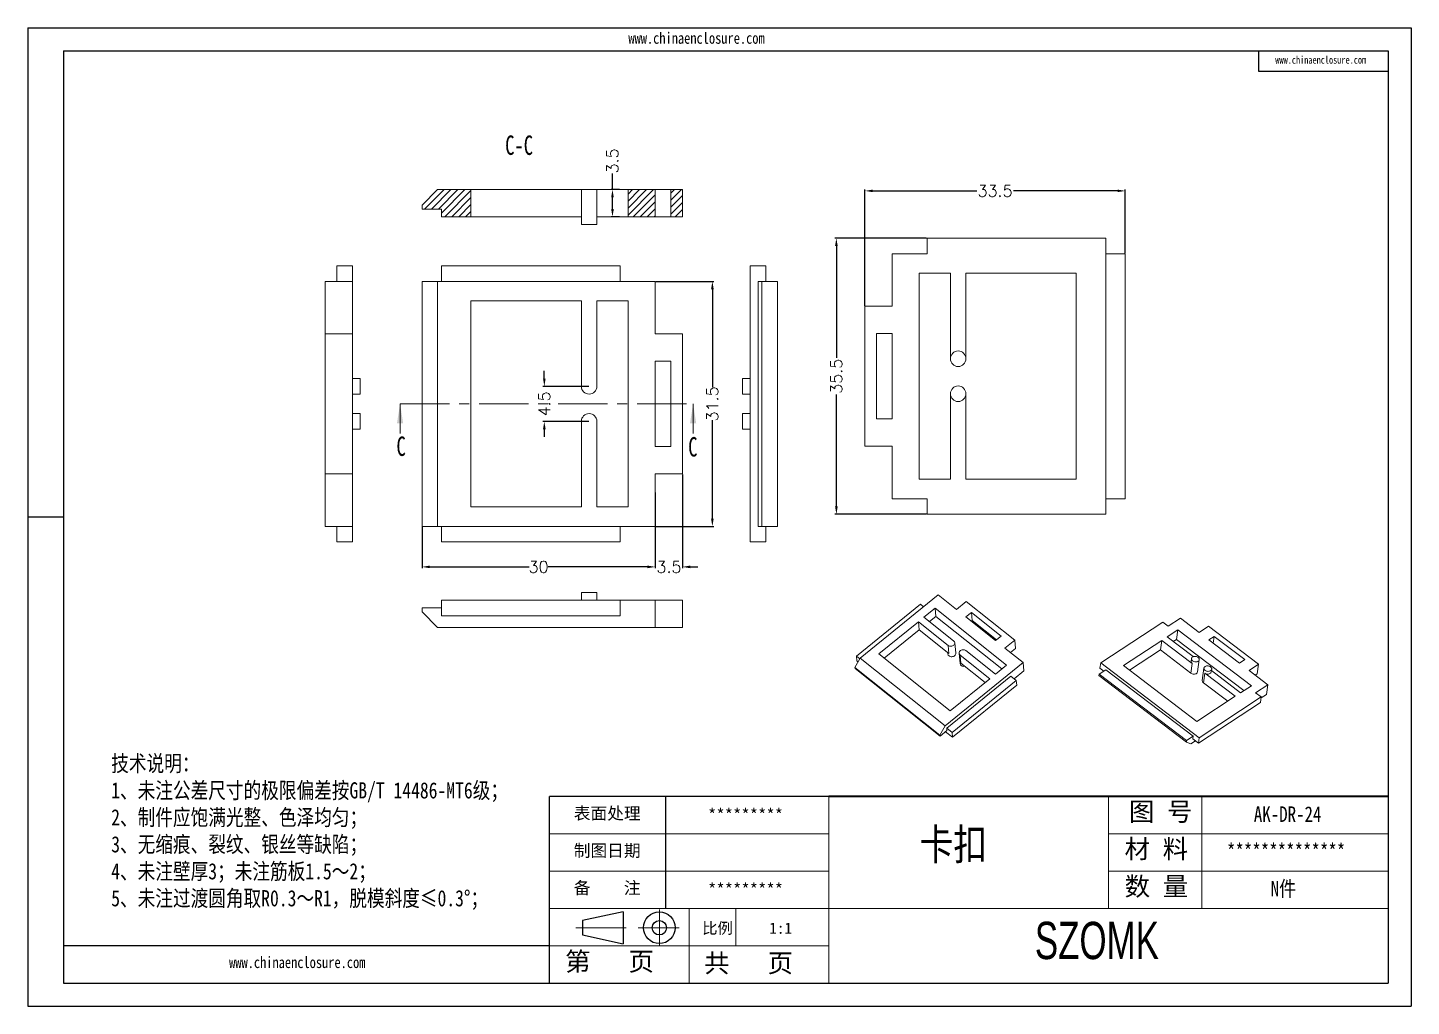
# Model space of a CAD drawing. Header units: inches. Extents: x 1384 to 2762, y 1089 to 1348.
# Drawn here: x 2584 to 2762, y 1088.5 to 1214.4 of the extents above; entities that cross this region are included whole.
import ezdxf

# ---------------------------------------------------------------- set-up
doc = ezdxf.new("R2010")
doc.units = ezdxf.units.IN
doc.linetypes.add('CENTER', pattern=[10.16, 6.35, -1.27, 1.27, -1.27])
doc.linetypes.add('CENTER2', pattern=[28.575, 19.05, -3.175, 3.175, -3.175])
doc.layers.add('文字', color=81, linetype='Continuous')
for name, color, linetype, lineweight in [('粗实线', 7, 'Continuous', 30), ('细实线', 3, 'Continuous', 9), ('细点划线', 2, 'CENTER2', 9)]:
    doc.layers.add(name, color=color, linetype=linetype, lineweight=lineweight)
doc.styles.add('SLDTEXTSTYLE6', font='TXT', dxfattribs={"width": 0.7})
doc.styles.get("Standard").update_dxf_attribs({"font": 'txt', "bigfont": 'gbcbig.shx'})
doc.styles.add('宋体', font='', dxfattribs={"width": 0.8, "height": 3.5})
doc.styles.add('长仿宋', font='', dxfattribs={"width": 0.7, "height": 4})
doc.styles.get('宋体').set_extended_font_data('SimSun')
doc.styles.get('长仿宋').set_extended_font_data('SimSun')
doc.dimstyles.new('1.5', dxfattribs={"dimtxt": 1.5, "dimasz": 1, "dimexe": 0.18, "dimexo": 0.0625, "dimgap": 0.1, "dimtad": 0, "dimzin": 9, "dimdsep": 46, "dimtxsty": 'Standard', "dimcen": 0.5, "dimclrd": 3, "dimclre": 3, "dimadec": 0, "dimazin": 2, "dimtfac": 1, "dimtofl": 0, "dimtmove": 0, "dimatfit": 3, "dimfxl": 0, "dimtolj": 1, "dimtzin": 0, "dimarcsym": 0})

# ---------------------------------------------------------------- blocks, each defined once
blk = doc.blocks.new('*D157')
at = {"color": 3, "lineweight": -2, "transparency": 16777216}
for p, q in [((2691.7, 1178.6), (2691.7, 1193.55)), ((2692.7, 1193.37), (2706.1, 1193.37)), ((2724.2, 1193.37), (2710.8, 1193.37)), ((2725.2, 1185.35), (2725.2, 1193.55))]:
    blk.add_line(p, q, dxfattribs=at)
at = {"color": 3, "transparency": 16777216}
for points in [[(2692.7, 1193.54), (2692.7, 1193.21), (2691.7, 1193.37)], [(2724.2, 1193.54), (2724.2, 1193.21), (2725.2, 1193.37)]]:
    blk.add_solid(points, dxfattribs=at)
at = {"layer": 'Defpoints', "color": 0, "transparency": 16777216}
for p in [(2725.2, 1193.37), (2725.2, 1185.29), (2691.7, 1178.54)]:
    blk.add_point(p, dxfattribs=at)
at = {"color": 0, "transparency": 16777216, "insert": (2708.45, 1193.37), "char_height": 1.5, "attachment_point": 5}
blk.add_mtext('\\A1;33.5', dxfattribs=at)
blk = doc.blocks.new('*D158')
at = {"color": 3, "lineweight": -2, "transparency": 16777216}
for p, q in [((2699.63, 1187.29), (2687.85, 1187.29)), ((2688.03, 1186.29), (2688.03, 1171.89)), ((2688.03, 1152.79), (2688.03, 1167.19)), ((2699.63, 1151.79), (2687.85, 1151.79))]:
    blk.add_line(p, q, dxfattribs=at)
at = {"color": 3, "transparency": 16777216}
for points in [[(2687.86, 1186.29), (2688.2, 1186.29), (2688.03, 1187.29)], [(2687.86, 1152.79), (2688.2, 1152.79), (2688.03, 1151.79)]]:
    blk.add_solid(points, dxfattribs=at)
at = {"layer": 'Defpoints', "color": 0, "transparency": 16777216}
for p in [(2699.7, 1187.29), (2688.03, 1151.79), (2699.7, 1151.79)]:
    blk.add_point(p, dxfattribs=at)
at = {"color": 0, "transparency": 16777216, "insert": (2688.03, 1169.54), "char_height": 1.5, "attachment_point": 5, "rotation": 90}
blk.add_mtext('\\A1;35.5', dxfattribs=at)
blk = doc.blocks.new('*D159')
at = {"color": 3, "lineweight": -2, "transparency": 16777216}
for p, q in [((2664.79, 1181.73), (2672.26, 1181.73)), ((2672.08, 1180.73), (2672.08, 1168.08)), ((2672.08, 1151.23), (2672.08, 1163.88)), ((2664.79, 1150.23), (2672.26, 1150.23))]:
    blk.add_line(p, q, dxfattribs=at)
at = {"color": 3, "transparency": 16777216}
for points in [[(2671.91, 1180.73), (2672.25, 1180.73), (2672.08, 1181.73)], [(2671.91, 1151.23), (2672.25, 1151.23), (2672.08, 1150.23)]]:
    blk.add_solid(points, dxfattribs=at)
at = {"layer": 'Defpoints', "color": 0, "transparency": 16777216}
for p in [(2664.73, 1181.73), (2672.08, 1181.73), (2664.73, 1150.23)]:
    blk.add_point(p, dxfattribs=at)
at = {"color": 0, "transparency": 16777216, "insert": (2672.08, 1165.98), "char_height": 1.5, "attachment_point": 5, "rotation": 90}
blk.add_mtext('\\A1;31.5', dxfattribs=at)
blk = doc.blocks.new('*D160')
at = {"color": 3, "lineweight": -2, "transparency": 16777216}
for p, q in [((2664.73, 1153.55), (2664.73, 1144.84)), ((2634.73, 1150.17), (2634.73, 1144.84)), ((2635.73, 1145.02), (2648.5, 1145.02)), ((2663.73, 1145.02), (2650.95, 1145.02))]:
    blk.add_line(p, q, dxfattribs=at)
at = {"color": 3, "transparency": 16777216}
for points in [[(2635.73, 1145.19), (2635.73, 1144.85), (2634.73, 1145.02)], [(2663.73, 1145.19), (2663.73, 1144.85), (2664.73, 1145.02)]]:
    blk.add_solid(points, dxfattribs=at)
at = {"layer": 'Defpoints', "color": 0, "transparency": 16777216}
for p in [(2664.73, 1153.61), (2634.73, 1150.23), (2664.73, 1145.02)]:
    blk.add_point(p, dxfattribs=at)
at = {"color": 0, "transparency": 16777216, "insert": (2649.73, 1145.02), "char_height": 1.5, "attachment_point": 5}
blk.add_mtext('\\A1;30', dxfattribs=at)
blk = doc.blocks.new('*D161')
at = {"color": 3, "lineweight": -2, "transparency": 16777216}
for p, q in [((2668.23, 1156.92), (2668.23, 1144.84)), ((2664.73, 1154.59), (2664.73, 1144.84)), ((2663.73, 1145.02), (2662.73, 1145.02)), ((2669.23, 1145.02), (2670.23, 1145.02))]:
    blk.add_line(p, q, dxfattribs=at)
at = {"color": 3, "transparency": 16777216}
for points in [[(2663.73, 1145.19), (2663.73, 1144.85), (2664.73, 1145.02)], [(2669.23, 1145.19), (2669.23, 1144.85), (2668.23, 1145.02)]]:
    blk.add_solid(points, dxfattribs=at)
at = {"layer": 'Defpoints', "color": 0, "transparency": 16777216}
for p in [(2668.23, 1156.98), (2664.73, 1154.65), (2664.73, 1145.02)]:
    blk.add_point(p, dxfattribs=at)
at = {"color": 0, "transparency": 16777216, "insert": (2666.48, 1145.02), "char_height": 1.5, "attachment_point": 5}
blk.add_mtext('\\A1;3.5', dxfattribs=at)
blk = doc.blocks.new('*D162')
at = {"color": 3, "lineweight": -2, "transparency": 16777216}
for p, q in [((2650.46, 1169.23), (2650.46, 1170.23)), ((2656.17, 1168.23), (2650.28, 1168.23)), ((2656.17, 1163.73), (2650.28, 1163.73)), ((2650.46, 1162.73), (2650.46, 1161.73))]:
    blk.add_line(p, q, dxfattribs=at)
at = {"color": 3, "transparency": 16777216}
for points in [[(2650.3, 1169.23), (2650.63, 1169.23), (2650.46, 1168.23)], [(2650.3, 1162.73), (2650.63, 1162.73), (2650.46, 1163.73)]]:
    blk.add_solid(points, dxfattribs=at)
at = {"layer": 'Defpoints', "color": 0, "transparency": 16777216}
for p in [(2650.46, 1168.23), (2656.23, 1168.23), (2656.23, 1163.73)]:
    blk.add_point(p, dxfattribs=at)
at = {"color": 0, "transparency": 16777216, "insert": (2650.46, 1165.98), "char_height": 1.5, "attachment_point": 5, "rotation": 90}
blk.add_mtext('\\A1;4.5', dxfattribs=at)
blk = doc.blocks.new('*D163')
at = {"color": 3, "lineweight": -2, "transparency": 16777216}
for p, q in [((2659.23, 1193.53), (2659.23, 1195.62)), ((2660.13, 1193.53), (2659.05, 1193.53)), ((2659.23, 1191.03), (2659.23, 1192.53)), ((2660.13, 1190.03), (2659.05, 1190.03))]:
    blk.add_line(p, q, dxfattribs=at)
at = {"color": 3, "transparency": 16777216}
for points in [[(2659.06, 1192.53), (2659.4, 1192.53), (2659.23, 1193.53)], [(2659.06, 1191.03), (2659.4, 1191.03), (2659.23, 1190.03)]]:
    blk.add_solid(points, dxfattribs=at)
at = {"layer": 'Defpoints', "color": 0, "transparency": 16777216}
for p in [(2659.23, 1193.53), (2660.2, 1193.53), (2660.2, 1190.03)]:
    blk.add_point(p, dxfattribs=at)
at = {"color": 0, "transparency": 16777216, "insert": (2659.23, 1197.22), "char_height": 1.5, "attachment_point": 5, "rotation": 90}
blk.add_mtext('\\A1;3.5', dxfattribs=at)

msp = doc.modelspace()

# ---------------------------------------------------------------- hatches: boundary and pattern name
at = {"linetype": 'Continuous', "lineweight": 0}
h = msp.add_hatch(dxfattribs=at)
h.set_pattern_fill('ANSI31', color=4, scale=0.2, style=0)
h.paths.add_polyline_path([(2641.03, 1193.533), (2636.73, 1193.533), (2634.73, 1191.533), (2634.73, 1191.033), (2637.23, 1191.033), (2637.23, 1190.033), (2641.03, 1190.033)], flags=0)
h = msp.add_hatch(dxfattribs=at)
h.set_pattern_fill('ANSI31', color=4, scale=0.2, style=0)
h.paths.add_polyline_path([(2661.23, 1193.533), (2661.23, 1190.033), (2664.73, 1190.033), (2664.73, 1193.533)], flags=0)
h = msp.add_hatch(dxfattribs=at)
h.set_pattern_fill('ANSI31', color=4, scale=0.2, style=0)
h.paths.add_polyline_path([(2668.23, 1190.033), (2668.23, 1193.533), (2666.73, 1193.533), (2666.73, 1190.033)], flags=0)

# ---------------------------------------------------------------- linework, layer by layer
for p, q in [((2584.004, 1214.359), (2761.989, 1214.359)), ((2584.004, 1214.359), (2584.004, 1088.511)), ((2761.989, 1214.359), (2761.989, 1088.511)), ((2588.61, 1211.363), (2758.993, 1211.363)), ((2588.61, 1211.363), (2588.61, 1091.508)), ((2742.346, 1211.363), (2742.346, 1208.762)), ((2758.993, 1211.363), (2758.993, 1091.508)), ((2742.346, 1208.762), (2758.993, 1208.762)), ((2588.61, 1151.435), (2584.004, 1151.435)), ((2584.004, 1146.774), (2584.004, 1088.511)), ((2687.08, 1115.479), (2651.123, 1115.479)), ((2651.123, 1091.508), (2651.123, 1115.479)), ((2666.105, 1101.096), (2666.105, 1115.479)), ((2651.123, 1096.302), (2588.61, 1096.302)), ((2588.61, 1091.508), (2758.993, 1091.508)), ((2584.004, 1088.511), (2761.989, 1088.511)), ((2584.004, 1088.511), (2666.405, 1088.511))]:
    msp.add_line(p, q)
at = {"color": 7, "linetype": 'Continuous', "lineweight": 15}
for p, q in [((2636.73, 1193.533), (2634.73, 1191.533)), ((2636.73, 1193.533), (2641.03, 1193.533)), ((2641.03, 1193.533), (2641.03, 1190.033)), ((2655.23, 1193.533), (2641.03, 1193.533)), ((2655.23, 1190.033), (2655.23, 1193.533)), ((2655.23, 1193.533), (2657.23, 1193.533)), ((2657.23, 1190.033), (2657.23, 1193.533)), ((2661.23, 1193.533), (2657.23, 1193.533)), ((2661.23, 1193.533), (2664.73, 1193.533)), ((2661.23, 1190.033), (2661.23, 1193.533)), ((2664.73, 1193.533), (2664.73, 1190.033)), ((2666.73, 1193.533), (2664.73, 1193.533)), ((2666.73, 1190.033), (2666.73, 1193.533)), ((2666.73, 1193.533), (2668.23, 1193.533)), ((2668.23, 1193.533), (2668.23, 1190.033)), ((2634.73, 1191.033), (2634.73, 1191.533)), ((2634.73, 1191.033), (2637.23, 1191.033)), ((2637.23, 1190.033), (2637.23, 1191.033)), ((2637.23, 1190.033), (2641.03, 1190.033)), ((2655.23, 1190.033), (2641.03, 1190.033)), ((2655.23, 1190.033), (2655.23, 1189.033)), ((2655.23, 1189.033), (2657.23, 1189.033)), ((2657.23, 1189.033), (2657.23, 1190.033)), ((2661.23, 1190.033), (2657.23, 1190.033)), ((2661.23, 1190.033), (2664.73, 1190.033)), ((2666.73, 1190.033), (2664.73, 1190.033)), ((2666.73, 1190.033), (2668.23, 1190.033)), ((2699.697, 1187.288), (2722.697, 1187.288)), ((2699.697, 1187.288), (2699.697, 1185.288)), ((2722.697, 1187.288), (2722.697, 1151.788)), ((2623.77, 1183.734), (2623.77, 1181.734)), ((2623.77, 1183.734), (2625.77, 1183.734)), ((2625.77, 1183.734), (2625.77, 1181.734)), ((2637.23, 1183.734), (2637.23, 1181.734)), ((2637.23, 1183.734), (2660.23, 1183.734)), ((2660.23, 1183.734), (2660.23, 1181.734)), ((2676.96, 1183.734), (2678.96, 1183.734)), ((2676.96, 1183.734), (2676.96, 1148.234)), ((2678.96, 1183.734), (2678.96, 1181.734)), ((2695.197, 1185.288), (2695.197, 1178.538)), ((2695.197, 1185.288), (2699.697, 1185.288)), ((2725.197, 1185.288), (2722.697, 1185.288)), ((2725.197, 1153.788), (2725.197, 1185.288)), ((2698.697, 1182.788), (2702.697, 1182.788)), ((2698.697, 1156.288), (2698.697, 1182.788)), ((2702.697, 1171.788), (2702.697, 1182.788)), ((2704.697, 1182.788), (2718.897, 1182.788)), ((2704.697, 1182.788), (2704.697, 1171.788)), ((2718.897, 1182.788), (2718.897, 1156.288)), ((2625.77, 1181.734), (2622.27, 1181.734)), ((2622.27, 1181.734), (2622.27, 1174.984)), ((2625.77, 1181.734), (2625.77, 1174.984)), ((2634.73, 1150.234), (2634.73, 1181.734)), ((2634.73, 1181.734), (2636.73, 1181.734)), ((2636.73, 1181.734), (2636.73, 1150.234)), ((2664.73, 1181.734), (2636.73, 1181.734)), ((2664.73, 1181.734), (2664.73, 1174.984)), ((2677.96, 1150.234), (2677.96, 1181.734)), ((2678.46, 1181.734), (2677.96, 1181.734)), ((2678.46, 1150.234), (2678.46, 1181.734)), ((2678.46, 1181.734), (2680.46, 1181.734)), ((2680.46, 1181.734), (2680.46, 1150.234)), ((2655.23, 1179.234), (2641.03, 1179.234)), ((2641.03, 1179.234), (2641.03, 1152.734)), ((2655.23, 1179.234), (2655.23, 1168.234)), ((2661.23, 1179.234), (2657.23, 1179.234)), ((2657.23, 1168.234), (2657.23, 1179.234)), ((2661.23, 1152.734), (2661.23, 1179.234)), ((2691.697, 1160.538), (2691.697, 1178.538)), ((2695.197, 1178.538), (2691.697, 1178.538)), ((2622.27, 1156.984), (2622.27, 1174.984)), ((2625.77, 1174.984), (2622.27, 1174.984)), ((2625.77, 1156.984), (2625.77, 1174.984)), ((2664.73, 1174.984), (2668.23, 1174.984)), ((2668.23, 1156.984), (2668.23, 1174.984)), ((2693.197, 1175.038), (2695.197, 1175.038)), ((2693.197, 1164.038), (2693.197, 1175.038)), ((2695.197, 1175.038), (2695.197, 1164.038)), ((2666.73, 1171.484), (2664.73, 1171.484)), ((2664.73, 1171.484), (2664.73, 1160.484)), ((2666.73, 1160.484), (2666.73, 1171.484)), ((2626.77, 1169.234), (2625.77, 1169.234)), ((2626.77, 1167.234), (2626.77, 1169.234)), ((2676.96, 1169.234), (2675.96, 1169.234)), ((2675.96, 1169.234), (2675.96, 1168.234)), ((2675.96, 1168.234), (2675.96, 1167.234)), ((2625.77, 1167.234), (2626.77, 1167.234)), ((2675.96, 1167.234), (2676.96, 1167.234)), ((2702.697, 1167.288), (2702.697, 1156.288)), ((2704.697, 1156.288), (2704.697, 1167.288)), ((2626.77, 1164.734), (2625.77, 1164.734)), ((2626.77, 1164.734), (2626.77, 1162.734)), ((2676.96, 1164.734), (2675.96, 1164.734)), ((2675.96, 1163.734), (2675.96, 1164.734)), ((2695.197, 1164.038), (2693.197, 1164.038)), ((2625.77, 1162.734), (2626.77, 1162.734)), ((2655.23, 1152.734), (2655.23, 1163.734)), ((2657.23, 1163.734), (2657.23, 1152.734)), ((2675.96, 1162.734), (2675.96, 1163.734)), ((2675.96, 1162.734), (2676.96, 1162.734)), ((2664.73, 1160.484), (2666.73, 1160.484)), ((2695.197, 1160.538), (2691.697, 1160.538)), ((2695.197, 1153.788), (2695.197, 1160.538)), ((2625.77, 1156.984), (2622.27, 1156.984)), ((2622.27, 1150.234), (2622.27, 1156.984)), ((2625.77, 1150.234), (2625.77, 1156.984)), ((2664.73, 1156.984), (2668.23, 1156.984)), ((2664.73, 1150.234), (2664.73, 1156.984)), ((2702.697, 1156.288), (2698.697, 1156.288)), ((2718.897, 1156.288), (2704.697, 1156.288)), ((2699.697, 1153.788), (2695.197, 1153.788)), ((2699.697, 1151.788), (2699.697, 1153.788)), ((2722.697, 1153.788), (2725.197, 1153.788)), ((2641.03, 1152.734), (2655.23, 1152.734)), ((2657.23, 1152.734), (2661.23, 1152.734)), ((2699.697, 1151.788), (2722.697, 1151.788)), ((2625.77, 1150.234), (2622.27, 1150.234)), ((2623.77, 1148.234), (2623.77, 1150.234)), ((2625.77, 1148.234), (2625.77, 1150.234)), ((2636.73, 1150.234), (2634.73, 1150.234)), ((2636.73, 1150.234), (2664.73, 1150.234)), ((2637.23, 1148.234), (2637.23, 1150.234)), ((2660.23, 1148.234), (2660.23, 1150.234)), ((2678.46, 1150.234), (2677.96, 1150.234)), ((2680.46, 1150.234), (2678.46, 1150.234)), ((2678.96, 1148.234), (2678.96, 1150.234)), ((2623.77, 1148.234), (2625.77, 1148.234)), ((2637.23, 1148.234), (2660.23, 1148.234)), ((2676.96, 1148.234), (2678.96, 1148.234)), ((2655.23, 1141.733), (2655.23, 1140.733)), ((2657.23, 1141.733), (2655.23, 1141.733)), ((2657.23, 1140.733), (2657.23, 1141.733)), ((2701.123, 1141.413), (2691.076, 1133.279)), ((2701.123, 1141.413), (2703.466, 1139.547)), ((2634.73, 1139.233), (2634.73, 1139.733)), ((2634.73, 1139.733), (2637.23, 1139.733)), ((2634.73, 1139.233), (2636.73, 1137.233)), ((2637.23, 1140.733), (2637.23, 1138.733)), ((2660.23, 1140.733), (2637.23, 1140.733)), ((2660.23, 1138.733), (2660.23, 1140.733)), ((2664.73, 1140.733), (2660.23, 1140.733)), ((2664.73, 1140.733), (2664.73, 1137.233)), ((2664.73, 1140.733), (2668.23, 1140.733)), ((2668.23, 1140.733), (2668.23, 1137.233)), ((2690.603, 1133.529), (2698.856, 1140.211)), ((2698.856, 1140.211), (2699.25, 1139.897)), ((2700.735, 1139.705), (2699.3, 1138.543)), ((2709.933, 1132.378), (2700.735, 1139.705)), ((2700.832, 1138.66), (2700.735, 1139.705)), ((2703.466, 1139.547), (2704.722, 1140.564)), ((2705.398, 1139.16), (2704.681, 1138.579)), ((2710.97, 1135.587), (2704.722, 1140.564)), ((2709.217, 1136.119), (2705.398, 1139.16)), ((2705.495, 1138.115), (2705.398, 1139.16)), ((2637.23, 1138.733), (2660.23, 1138.733)), ((2698.582, 1137.962), (2693.487, 1133.837)), ((2698.582, 1137.962), (2702.4, 1134.921)), ((2698.679, 1136.917), (2698.582, 1137.962)), ((2703.118, 1135.502), (2699.3, 1138.543)), ((2700.832, 1138.66), (2699.999, 1137.986)), ((2709.331, 1131.891), (2700.832, 1138.66)), ((2704.681, 1138.579), (2708.499, 1135.538)), ((2705.495, 1138.115), (2705.38, 1138.022)), ((2708.614, 1135.631), (2705.495, 1138.115)), ((2730.01, 1137.929), (2722.04, 1132.689)), ((2730.01, 1137.929), (2730.724, 1137.386)), ((2730.724, 1137.386), (2732.283, 1138.411)), ((2732.283, 1138.411), (2734.692, 1136.579)), ((2734.692, 1136.579), (2735.905, 1137.376)), ((2735.905, 1137.376), (2742.328, 1132.49)), ((2664.73, 1137.233), (2636.73, 1137.233)), ((2664.73, 1137.233), (2668.23, 1137.233)), ((2698.679, 1136.917), (2694.186, 1133.28)), ((2698.679, 1136.917), (2702.497, 1133.876)), ((2708.499, 1135.538), (2709.217, 1136.119)), ((2709.714, 1134.57), (2710.97, 1135.587)), ((2711.067, 1134.542), (2710.97, 1135.587)), ((2724.962, 1132.333), (2729.883, 1135.568)), ((2729.883, 1135.568), (2729.705, 1134.334)), ((2729.883, 1135.568), (2733.808, 1132.582)), ((2730.576, 1136.024), (2731.963, 1136.935)), ((2733.927, 1133.475), (2730.576, 1136.024)), ((2731.364, 1135.424), (2731.785, 1135.701)), ((2731.963, 1136.935), (2731.785, 1135.701)), ((2731.785, 1135.701), (2740.452, 1129.107)), ((2731.963, 1136.935), (2741.418, 1129.741)), ((2735.941, 1135.629), (2736.634, 1136.084)), ((2739.866, 1132.643), (2735.941, 1135.629)), ((2736.634, 1136.084), (2736.506, 1135.198)), ((2736.634, 1136.084), (2740.559, 1133.098)), ((2693.487, 1133.837), (2702.685, 1126.51)), ((2702.371, 1133.976), (2702.386, 1133.822)), ((2702.497, 1133.876), (2702.4, 1134.921)), ((2703.381, 1133.914), (2703.257, 1135.258)), ((2703.823, 1133.921), (2703.948, 1132.577)), ((2704.68, 1134.258), (2708.498, 1131.216)), ((2712.057, 1132.704), (2709.714, 1134.57)), ((2710.413, 1134.013), (2711.067, 1134.542)), ((2725.75, 1131.734), (2729.705, 1134.334)), ((2729.705, 1134.334), (2733.631, 1131.348)), ((2690.414, 1132.101), (2691.076, 1133.279)), ((2701.347, 1123.392), (2690.414, 1132.101)), ((2690.414, 1132.101), (2690.428, 1131.952)), ((2690.658, 1132.932), (2690.603, 1133.529)), ((2690.603, 1133.529), (2691.027, 1133.192)), ((2690.658, 1132.932), (2690.812, 1132.81)), ((2691.076, 1133.279), (2702.01, 1124.57)), ((2702.01, 1124.57), (2712.057, 1132.704)), ((2707.78, 1130.635), (2703.962, 1133.677)), ((2704.059, 1132.632), (2703.962, 1133.677)), ((2707.178, 1130.148), (2704.059, 1132.632)), ((2708.498, 1131.216), (2709.933, 1132.378)), ((2712.154, 1131.659), (2712.057, 1132.704)), ((2722.04, 1132.689), (2721.938, 1131.984)), ((2721.938, 1131.984), (2722.427, 1131.612)), ((2734.707, 1123.052), (2722.04, 1132.689)), ((2734.418, 1125.14), (2724.962, 1132.333)), ((2733.808, 1132.582), (2733.631, 1131.348)), ((2733.711, 1133.234), (2733.66, 1132.881)), ((2734.472, 1131.504), (2734.701, 1133.091)), ((2735.316, 1132.012), (2735.088, 1130.425)), ((2740.559, 1133.098), (2739.866, 1132.643)), ((2741.115, 1131.693), (2742.328, 1132.49)), ((2742.328, 1132.49), (2742.15, 1131.255)), ((2701.361, 1123.242), (2690.428, 1131.952)), ((2702.231, 1124.267), (2710.484, 1130.949)), ((2702.685, 1126.51), (2707.78, 1130.635)), ((2702.925, 1123.714), (2711.178, 1130.396)), ((2711.178, 1130.396), (2710.484, 1130.949)), ((2710.883, 1130.63), (2712.154, 1131.659)), ((2711.178, 1130.396), (2711.233, 1129.799)), ((2721.811, 1131.048), (2721.836, 1131.224)), ((2721.811, 1131.048), (2733.051, 1122.497)), ((2722.702, 1131.794), (2721.836, 1131.224)), ((2721.836, 1131.224), (2733.076, 1122.673)), ((2733.942, 1123.243), (2722.702, 1131.794)), ((2735.414, 1131.361), (2735.236, 1130.126)), ((2739.339, 1128.375), (2735.414, 1131.361)), ((2736.255, 1131.517), (2736.306, 1131.87)), ((2736.28, 1131.685), (2740.032, 1128.83)), ((2743.523, 1129.86), (2741.115, 1131.693)), ((2741.903, 1131.093), (2742.15, 1131.255)), ((2711.233, 1129.799), (2702.98, 1123.117)), ((2738.373, 1127.74), (2735.236, 1130.126)), ((2741.418, 1129.741), (2740.032, 1128.83)), ((2743.523, 1129.86), (2741.964, 1128.835)), ((2742.678, 1128.292), (2741.964, 1128.835)), ((2743.346, 1128.626), (2742.661, 1128.175)), ((2743.523, 1129.86), (2743.346, 1128.626)), ((2739.339, 1128.375), (2734.418, 1125.14)), ((2734.605, 1122.347), (2742.576, 1127.587)), ((2742.678, 1128.292), (2734.707, 1123.052)), ((2742.576, 1127.587), (2742.678, 1128.292)), ((2702.01, 1124.57), (2701.347, 1123.392)), ((2701.347, 1123.392), (2701.361, 1123.242)), ((2702.258, 1123.968), (2701.361, 1123.242)), ((2702.086, 1123.829), (2702.98, 1123.117)), ((2702.258, 1123.968), (2702.231, 1124.267)), ((2702.925, 1123.714), (2702.231, 1124.267)), ((2702.98, 1123.117), (2702.925, 1123.714)), ((2733.076, 1122.673), (2733.942, 1123.243)), ((2733.942, 1123.243), (2733.892, 1122.89)), ((2733.051, 1122.497), (2733.076, 1122.673)), ((2733.051, 1122.497), (2733.642, 1122.247)), ((2734.229, 1122.633), (2733.642, 1122.247)), ((2734.605, 1122.347), (2733.892, 1122.89)), ((2734.707, 1123.052), (2734.605, 1122.347))]:
    msp.add_line(p, q, dxfattribs=at)
at = {"color": 1, "linetype": 'CENTER', "lineweight": 0}
msp.add_line((2631.906, 1165.984), (2669.602, 1165.984), dxfattribs=at)
at = {"color": 7, "linetype": 'Continuous', "lineweight": 0}
for p, q in [((2631.906, 1162.184), (2631.906, 1165.984)), ((2669.602, 1162.184), (2669.602, 1165.984))]:
    msp.add_line(p, q, dxfattribs=at)
at = {"color": 7, "linetype": 'Continuous', "lineweight": 15, "flags": 128}
for points in [[(2702.4, 1134.921), (2702.48, 1134.87), (2702.572, 1134.834), (2702.673, 1134.814), (2702.777, 1134.812), (2702.88, 1134.827), (2702.978, 1134.859), (2703.067, 1134.906), (2703.142, 1134.967), (2703.2, 1135.038), (2703.239, 1135.117), (2703.257, 1135.2), (2703.253, 1135.284), (2703.228, 1135.364), (2703.182, 1135.438), (2703.118, 1135.502)], [(2702.525, 1133.577), (2702.602, 1133.528), (2702.691, 1133.492), (2702.787, 1133.471), (2702.888, 1133.467), (2702.988, 1133.48), (2703.084, 1133.508), (2703.172, 1133.551), (2703.248, 1133.606), (2703.31, 1133.673), (2703.353, 1133.748), (2703.378, 1133.827), (2703.382, 1133.908), (2703.381, 1133.914)], [(2703.962, 1133.677), (2703.898, 1133.741), (2703.852, 1133.814), (2703.827, 1133.895), (2703.823, 1133.978), (2703.841, 1134.061), (2703.88, 1134.14), (2703.938, 1134.212), (2704.013, 1134.273), (2704.102, 1134.32), (2704.2, 1134.352), (2704.303, 1134.367), (2704.407, 1134.365), (2704.507, 1134.345), (2704.6, 1134.309), (2704.68, 1134.258)], [(2733.859, 1132.935), (2733.938, 1132.885), (2734.028, 1132.846), (2734.125, 1132.821), (2734.225, 1132.809), (2734.325, 1132.812), (2734.42, 1132.829), (2734.506, 1132.86), (2734.58, 1132.903), (2734.638, 1132.957), (2734.679, 1133.019), (2734.7, 1133.087), (2734.701, 1133.159), (2734.682, 1133.23), (2734.643, 1133.299), (2734.587, 1133.362), (2734.514, 1133.417), (2734.429, 1133.461), (2734.335, 1133.494), (2734.236, 1133.512), (2734.136, 1133.517), (2734.038, 1133.507), (2733.947, 1133.483), (2733.867, 1133.445), (2733.8, 1133.397), (2733.751, 1133.338), (2733.72, 1133.273), (2733.708, 1133.203), (2733.717, 1133.131), (2733.746, 1133.06), (2733.794, 1132.994), (2733.859, 1132.935)], [(2735.465, 1131.713), (2735.4, 1131.773), (2735.352, 1131.839), (2735.323, 1131.909), (2735.314, 1131.981), (2735.325, 1132.051), (2735.356, 1132.117), (2735.406, 1132.175), (2735.473, 1132.224), (2735.553, 1132.261), (2735.644, 1132.285), (2735.741, 1132.295), (2735.842, 1132.291), (2735.941, 1132.272), (2736.035, 1132.24), (2736.12, 1132.195), (2736.192, 1132.14), (2736.249, 1132.077), (2736.288, 1132.009), (2736.307, 1131.937), (2736.306, 1131.866), (2736.284, 1131.798), (2736.244, 1131.735), (2736.185, 1131.682), (2736.112, 1131.638), (2736.026, 1131.607), (2735.931, 1131.59), (2735.831, 1131.587), (2735.731, 1131.599), (2735.634, 1131.625), (2735.544, 1131.663), (2735.465, 1131.713)], [(2733.631, 1131.348), (2733.712, 1131.296), (2733.806, 1131.257), (2733.906, 1131.232), (2734.01, 1131.221), (2734.113, 1131.226), (2734.209, 1131.247), (2734.296, 1131.282), (2734.368, 1131.329), (2734.424, 1131.388), (2734.459, 1131.454), (2734.472, 1131.504)], [(2736.255, 1131.517), (2736.243, 1131.467), (2736.207, 1131.401), (2736.152, 1131.342), (2736.079, 1131.295), (2735.993, 1131.26), (2735.896, 1131.239), (2735.794, 1131.234), (2735.69, 1131.245), (2735.589, 1131.27), (2735.496, 1131.309), (2735.414, 1131.361)]]:
    msp.add_lwpolyline(points, dxfattribs=at)
at = {"color": 7, "linetype": 'Continuous', "lineweight": 15}
for centre in [(2703.697, 1171.788), (2703.697, 1167.288)]:
    msp.add_circle(centre, 1, dxfattribs=at)
for centre, radius, start, end in [((2656.23, 1168.234), 1, 180, 0), ((2656.23, 1163.734), 1, 0, 180), ((2702.737, 1133.86), 0.353, 186.21425, 233.07423), ((2704.299, 1132.616), 0.353, 186.21425, 233.07423), ((2704.426, 1132.794), 0.573, 233.63901, 283.03015), ((2733.985, 1132.856), 0.326, 175.58293, 237.182), ((2735.407, 1130.397), 0.32, 174.92962, 237.8353)]:
    msp.add_arc(centre, radius, start, end, dxfattribs=at)
at = {"color": 7, "linetype": 'Continuous', "lineweight": 0}
for points in [[(2631.906, 1165.984), (2631.506, 1163.484), (2632.306, 1163.484)], [(2669.602, 1165.984), (2669.202, 1163.484), (2670.002, 1163.484)]]:
    msp.add_solid(points, dxfattribs=at)
at = {"layer": '粗实线', "color": 7, "lineweight": 40}
msp.add_line((2758.993, 1115.479), (2687.08, 1115.479), dxfattribs=at)
at = {"layer": '粗实线', "color": 7}
for p, q in [((2660.598, 1100.648), (2655.36, 1099.537)), ((2660.598, 1100.648), (2660.598, 1096.542)), ((2655.36, 1099.537), (2655.36, 1097.685)), ((2655.36, 1097.685), (2660.598, 1096.542))]:
    msp.add_line(p, q, dxfattribs=at)
for radius in [2.037, 0.926]:
    msp.add_circle((2665.26, 1098.611), radius, dxfattribs=at)
at = {"layer": '细实线', "color": 7}
for p, q in [((2687.08, 1115.479), (2687.08, 1091.508)), ((2723.036, 1115.479), (2723.036, 1101.096)), ((2735.022, 1115.479), (2735.022, 1101.197)), ((2687.08, 1110.684), (2651.123, 1110.684)), ((2758.993, 1110.684), (2723.036, 1110.684)), ((2687.08, 1105.89), (2651.123, 1105.89)), ((2758.993, 1105.89), (2723.036, 1105.89)), ((2758.993, 1101.096), (2651.123, 1101.096)), ((2669.101, 1101.096), (2669.101, 1091.508)), ((2675.094, 1101.096), (2675.094, 1096.302)), ((2687.08, 1096.302), (2651.123, 1096.302))]:
    msp.add_line(p, q, dxfattribs=at)
at = {"layer": '细点划线', "color": 7}
for p, q in [((2665.26, 1100.955), (2665.26, 1096.302)), ((2654.525, 1098.611), (2660.999, 1098.611)), ((2662.537, 1098.611), (2667.8, 1098.611))]:
    msp.add_line(p, q, dxfattribs=at)

# ---------------------------------------------------------------- texts
at = {"color": 7, "linetype": 'Continuous', "char_height": 2.5, "attachment_point": 1, "style": 'SLDTEXTSTYLE6'}
for s, insert in [('C-C', (2645.432, 1200.5)), ('C', (2631.442, 1161.79)), ('C', (2668.973, 1161.713))]:
    msp.add_mtext(s, dxfattribs=dict(at, insert=insert))
at = {"char_height": 1.57665, "width": 896.09102, "attachment_point": 1}
for s, insert in [('{\\fSimHei|b0|i0|c134|p49;表面处理}', (2654.25, 1114.118)), ('{\\fSimHei|b0|i0|c134|p49;*********}', (2671.518, 1113.915)), ('{\\fSimHei|b0|i0|c134|p49;制图日期}', (2654.25, 1109.324)), ('{\\fSimHei|b0|i0|c134|p49;备    注}', (2654.25, 1104.53)), ('{\\fSimHei|b0|i0|c134|p49;*********}', (2671.518, 1104.327))]:
    msp.add_mtext(s, dxfattribs=dict(at, insert=insert))
at = {"layer": '文字', "color": 0, "attachment_point": 1, "style": '宋体'}
for s, insert, char_height, width in [('www.chinaenclosure.com', (2661.273, 1213.755), 1.46489, 25.73677), ('www.chinaenclosure.com', (2744.491, 1210.704), 0.9766, 17.15785), ('{\\H1.111x;技术说明：\\P1、未注公差尺寸的极限偏差按GB/T 14486-MT6级；\\P2、制件应饱满光整、色泽均匀；\\P3、无缩痕、裂纹、银丝等缺陷；\\P4、未注壁厚3；未注筋板1.5～2；\\P5、未注过渡圆角取R0.3～R1，脱模斜度≤0.3%%D；}', (2594.75, 1120.792), 1.87273, 68.21123), ('{\\H1.111x;AK-DR-24}', (2741.729, 1114.226), 1.79782, 20.78486), ('卡扣', (2698.717, 1111.34), 3.9952, 51.07673), ('{\\H1.111x;**************}', (2738.271, 1109.432), 1.79782, 20.78486), ('{\\H1.111x;N件}', (2743.904, 1104.638), 1.79782, 20.78486), ('www.chinaenclosure.com', (2609.915, 1094.899), 1.46489, 25.73677)]:
    msp.add_mtext(s, dxfattribs=dict(at, insert=insert, char_height=char_height, width=width))
at = {"layer": '粗实线', "insert": (2713.564, 1099.379), "char_height": 4.7942, "width": 53.76217, "attachment_point": 1, "style": '长仿宋'}
msp.add_mtext('{\\fSTXinwei|b0|i0|c134|p2;SZOMK}', dxfattribs=at)
at = {"layer": '细实线', "color": 7, "attachment_point": 1}
for s, insert, char_height, width in [('{\\fSimSun|b0|i0|c134|p54;图 号}', (2725.672, 1114.751), 2.3971, 11.98549), ('{\\fSimSun|b0|i0|c134|p54;材 料   }', (2725.104, 1109.957), 2.3971, 11.98549), ('{\\fSimSun|b0|i0|c134|p54;数 量}', (2725.115, 1105.139), 2.3971, 10.83039), ('{\\fSimSun|b0|i0|c134|p54;比例}', (2670.779, 1099.28), 1.43826, 6.31351), ('{\\fSimSun|b0|i0|c134|p54;1:1}', (2679.394, 1099.28), 1.43826, 6.31351), ('{\\fSimSun|b0|i0|c134|p54;第   页}', (2653.14, 1095.478), 2.3971, 17.97824), ('{\\fSimSun|b0|i0|c134|p54; 共   页}', (2669.395, 1095.274), 2.3971, 17.97824)]:
    msp.add_mtext(s, dxfattribs=dict(at, insert=insert, char_height=char_height, width=width))

# ---------------------------------------------------------------- dimensions: what is measured, and where the dimension line sits
dim = msp.add_linear_dim(base=(2659.23, 1193.533), p1=(2660.197, 1190.033), p2=(2660.197, 1193.533), angle=90, dimstyle='1.5')
dim.commit()
dim.dimension.update_dxf_attribs({"geometry": '*D163', "text_midpoint": (2659.23, 1197.217), "dimtype": 160})
for base, p1, p2, picture, middle in [((2725.197, 1193.375), (2691.697, 1178.538), (2725.197, 1185.288), '*D157', (2708.447, 1193.375)), ((2664.73, 1145.019), (2668.23, 1156.984), (2664.73, 1154.651), '*D161', (2666.48, 1145.019)), ((2664.73, 1145.019), (2634.73, 1150.234), (2664.73, 1153.609), '*D160', (2649.73, 1145.019))]:
    dim = msp.add_linear_dim(base=base, p1=p1, p2=p2, dimstyle='1.5')
    dim.commit()
    dim.dimension.update_dxf_attribs({"geometry": picture, "text_midpoint": middle})
for base, p1, p2, picture, middle in [((2688.031, 1151.788), (2699.697, 1187.288), (2699.697, 1151.788), '*D158', (2688.031, 1169.538)), ((2672.079, 1181.734), (2664.73, 1150.234), (2664.73, 1181.734), '*D159', (2672.079, 1165.984)), ((2650.464, 1168.234), (2656.23, 1163.734), (2656.23, 1168.234), '*D162', (2650.464, 1165.984))]:
    dim = msp.add_linear_dim(base=base, p1=p1, p2=p2, angle=90, dimstyle='1.5')
    dim.commit()
    dim.dimension.update_dxf_attribs({"geometry": picture, "text_midpoint": middle})

doc.saveas('drawing.dxf')
